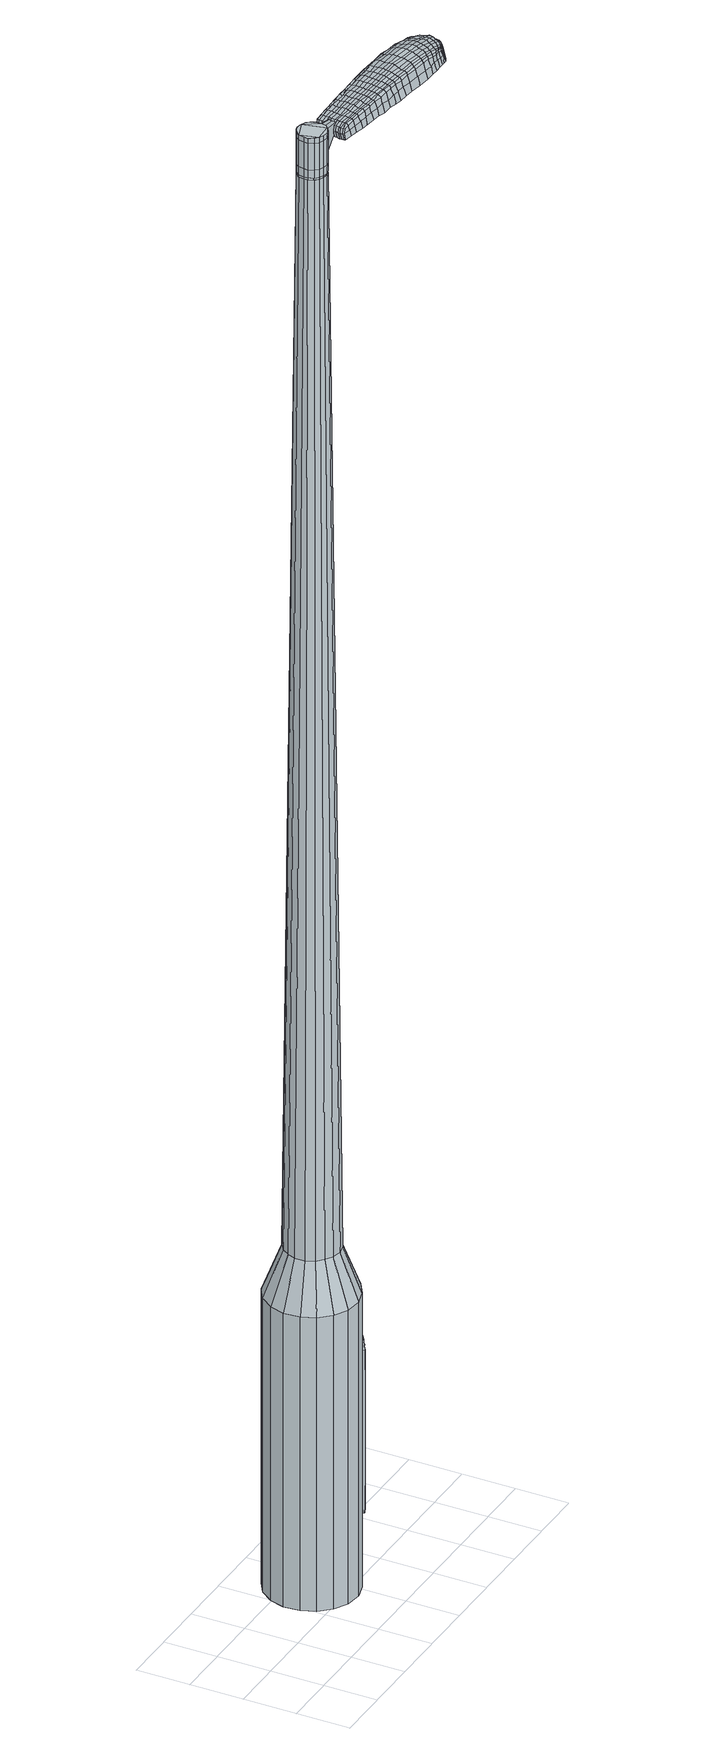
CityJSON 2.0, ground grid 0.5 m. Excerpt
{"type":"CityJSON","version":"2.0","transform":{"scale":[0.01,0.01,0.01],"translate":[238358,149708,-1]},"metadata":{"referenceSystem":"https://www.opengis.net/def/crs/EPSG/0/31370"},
"CityObjects":{
"object1":{"type":"GenericCityObject","attributes":{"cluster":749,"mean_distance_to_centroid":0.0575,"new_centroid_x":238359.36,"new_centroid_y":149708.8,"mean_distance_to_camera":5.3,"H1":10.85,"H2":9.02,"Z_final":110.91,"cluster2":-1,"proj_x":238358.78,"proj_y":149713.33,"id_line":47874,"bearing_l":82.65,"distance":4.57,"orientation":"right","G_obj":352.65},"geometry":[{"type":"MultiSurface","lod":"2","boundaries":[[[0,1,2,3]],[[1,4,5,2]],[[4,6,7,5]],[[6,8,9,7]],[[8,10,11,9]],[[10,12,13,11]],[[12,14,15,13]],[[14,16,17,15]],[[16,18,19,17]],[[18,20,21,19]],[[20,22,23,21]],[[22,24,25,23]],[[24,26,27,25]],[[26,28,29,27]],[[28,30,31,29]],[[30,32,33,31]],[[32,34,35,33]],[[34,0,3,35]],[[36,37,38,39]],[[38,40,41,42]],[[41,43,42]],[[42,44,45,46]],[[45,47,46]],[[46,48,49,50]],[[49,51,50]],[[42,46,50,38]],[[50,52,39,38]],[[53,36,39]],[[2,5,7,35]],[[7,9,11,15]],[[11,13,15]],[[15,17,19,23]],[[19,21,23]],[[23,25,27,31]],[[27,29,31]],[[15,23,31,7]],[[31,33,35,7]],[[3,2,35]],[[1,0,54,55]],[[0,34,56,54]],[[34,32,57,56]],[[32,30,58,57]],[[30,28,59,58]],[[28,26,60,59]],[[26,24,61,60]],[[24,22,62,61]],[[22,20,63,62]],[[20,18,64,63]],[[18,16,65,64]],[[16,14,66,65]],[[14,12,67,66]],[[12,10,68,67]],[[10,8,69,68]],[[8,6,70,69]],[[6,4,71,70]],[[4,1,55,71]],[[55,54,72,73]],[[54,56,74,72]],[[56,57,75,74]],[[57,58,76,75]],[[58,59,77,76]],[[59,60,78,77]],[[60,61,79,78]],[[61,62,80,79]],[[62,63,81,80]],[[63,64,82,81]],[[64,65,83,82]],[[65,66,84,83]],[[66,67,85,84]],[[67,68,86,85]],[[68,69,87,86]],[[69,70,88,87]],[[70,71,89,88]],[[71,55,73,89]],[[72,90,91,92]],[[93,94,90,72]],[[75,95,94,93]],[[76,96,95,75]],[[77,97,96,76]],[[98,99,97,77]],[[79,100,99,98]],[[101,102,100,79]],[[81,103,102,101]],[[82,104,103,81]],[[83,105,104,82]],[[106,107,105,83]],[[85,108,107,106]],[[86,109,108,85]],[[110,111,109,86]],[[112,113,111,110]],[[89,114,113,112]],[[92,91,114,89]],[[115,116,117,118]],[[119,115,118,120]],[[121,119,120,122]],[[123,121,122,124]],[[125,123,124,126]],[[127,125,126,128]],[[129,127,128,130]],[[131,129,130,132]],[[133,131,132,134]],[[135,133,134,136]],[[137,135,136,138]],[[139,137,138,140]],[[141,139,140,142]],[[143,141,142,144]],[[145,143,144,146]],[[147,145,146,148]],[[73,72,92]],[[74,93,72]],[[74,75,93]],[[78,98,77]],[[78,79,98]],[[80,101,79]],[[80,81,101]],[[84,106,83]],[[84,85,106]],[[87,110,86]],[[87,88,112,110]],[[88,89,112]],[[73,92,89]],[[149,91,90]],[[149,114,91]],[[150,113,114]],[[150,151,111,113]],[[151,109,111]],[[152,107,108]],[[152,105,107]],[[153,102,103]],[[153,100,102]],[[154,99,100]],[[154,97,99]],[[155,94,95]],[[155,90,94]],[[39,52,147,156]],[[149,90,157,148]],[[53,39,156,116]],[[90,155,117,157]],[[36,53,116,115]],[[155,95,118,117]],[[37,36,115,119]],[[95,96,120,118]],[[38,37,119,121]],[[96,97,122,120]],[[40,38,121,123]],[[97,154,124,122]],[[41,40,123,125]],[[154,100,126,124]],[[43,41,125,127]],[[100,153,128,126]],[[42,43,127,129]],[[153,103,130,128]],[[44,42,129,131]],[[103,104,132,130]],[[45,44,131,133]],[[104,105,134,132]],[[47,45,133,135]],[[105,152,136,134]],[[46,47,135,137]],[[152,108,138,136]],[[48,46,137,139]],[[108,109,140,138]],[[49,48,139,141]],[[109,151,142,140]],[[51,49,141,143]],[[151,150,144,142]],[[50,51,143,145]],[[150,114,146,144]],[[52,50,145,147]],[[114,149,148,146]],[[147,148,158,159]],[[148,157,160,158]],[[157,117,161,160]],[[117,116,162,161]],[[116,156,163,162]],[[156,147,159,163]],[[164,165,166,167]],[[168,164,167,169]],[[164,168,170,171]],[[165,164,171,172]],[[173,174,175,176]],[[177,173,176,178]],[[173,177,179,180]],[[174,173,180,181]],[[182,183,184,185]],[[186,182,185,187]],[[182,186,188,189]],[[183,182,189,190]],[[191,192,193,194]],[[195,191,194,196]],[[191,195,197,198]],[[192,191,198,199]],[[200,201,202,203]],[[204,200,203,205]],[[200,204,206,207]],[[201,200,207,208]],[[209,210,211,212]],[[213,209,212,214]],[[209,213,215,216]],[[210,209,216,217]],[[218,219,220,221]],[[210,218,221,211]],[[218,210,217,222]],[[219,218,222,223]],[[224,225,226,227]],[[219,224,227,220]],[[224,219,223,228]],[[225,224,228,229]],[[230,168,169,231]],[[225,230,231,226]],[[230,225,229,232]],[[168,230,232,170]],[[233,234,235,236]],[[237,233,236,238]],[[233,237,239,240]],[[234,233,240,241]],[[242,243,244,245]],[[234,242,245,235]],[[242,234,241,246]],[[243,242,246,247]],[[248,249,250,251]],[[243,248,251,244]],[[248,243,247,252]],[[249,248,252,253]],[[254,255,256,257]],[[249,254,257,250]],[[254,249,253,258]],[[255,254,258,259]],[[260,165,172,261]],[[255,260,261,256]],[[260,255,259,262]],[[165,260,262,166]],[[263,264,265,266]],[[267,263,266,268]],[[263,267,269,270]],[[264,263,270,271]],[[272,273,274,275]],[[264,272,275,265]],[[272,264,271,276]],[[273,272,276,277]],[[278,279,280,281]],[[273,278,281,274]],[[278,273,277,282]],[[279,278,282,283]],[[284,177,178,285]],[[279,284,285,280]],[[284,279,283,286]],[[177,284,286,179]],[[287,288,289,290]],[[291,287,290,292]],[[287,291,293,294]],[[288,287,294,295]],[[296,297,298,299]],[[288,296,299,289]],[[296,288,295,300]],[[297,296,300,301]],[[302,303,304,305]],[[297,302,305,298]],[[302,297,301,306]],[[303,302,306,307]],[[308,309,310,311]],[[303,308,311,304]],[[308,303,307,312]],[[309,308,312,313]],[[314,174,181,315]],[[309,314,315,310]],[[314,309,313,316]],[[174,314,316,175]],[[317,203,202,318]],[[319,317,318,320]],[[317,319,321,322]],[[203,317,322,205]],[[323,319,320,324]],[[325,323,324,326]],[[323,325,327,328]],[[319,323,328,321]],[[329,325,326,330]],[[331,329,330,332]],[[329,331,333,334]],[[325,329,334,327]],[[335,331,332,336]],[[337,335,336,338]],[[335,337,339,340]],[[331,335,340,333]],[[341,337,338,342]],[[192,341,342,193]],[[341,192,199,343]],[[337,341,343,339]],[[344,345,190,189]],[[346,344,189,188]],[[344,346,347,348]],[[345,344,348,349]],[[350,351,349,348]],[[352,350,348,347]],[[350,352,353,354]],[[351,350,354,355]],[[356,357,355,354]],[[358,356,354,353]],[[356,358,359,360]],[[357,356,360,361]],[[362,363,361,360]],[[364,362,360,359]],[[362,364,197,195]],[[363,362,195,196]],[[365,366,367,368]],[[267,365,368,269]],[[365,267,268,369]],[[366,365,369,370]],[[371,186,187,372]],[[366,371,372,367]],[[371,366,370,373]],[[186,371,373,188]],[[374,375,376,377]],[[213,374,377,215]],[[374,213,214,378]],[[375,374,378,379]],[[380,381,382,383]],[[375,380,383,376]],[[380,375,379,384]],[[381,380,384,385]],[[386,183,190,387]],[[381,386,387,382]],[[386,381,385,388]],[[183,386,388,184]],[[389,390,391,392]],[[171,389,392,172]],[[389,171,170,393]],[[390,389,393,394]],[[395,396,397,398]],[[390,395,398,391]],[[395,390,394,399]],[[396,395,399,400]],[[401,194,193,402]],[[396,401,402,397]],[[401,396,400,403]],[[194,401,403,196]],[[404,405,406,407]],[[176,404,407,178]],[[404,176,175,408]],[[405,404,408,409]],[[410,198,197,411]],[[405,410,411,406]],[[410,405,409,412]],[[198,410,412,199]],[[413,414,415,416]],[[291,413,416,293]],[[413,291,292,417]],[[414,413,417,418]],[[419,204,205,420]],[[414,419,420,415]],[[419,414,418,421]],[[204,419,421,206]],[[422,423,424,425]],[[237,422,425,239]],[[422,237,238,426]],[[423,422,426,427]],[[428,429,430,431]],[[423,428,431,424]],[[428,423,427,432]],[[429,428,432,433]],[[434,201,208,435]],[[429,434,435,430]],[[434,429,433,436]],[[201,434,436,202]],[[437,438,427,426]],[[236,437,426,238]],[[437,236,235,439]],[[438,437,439,440]],[[441,442,433,432]],[[438,441,432,427]],[[441,438,440,443]],[[442,441,443,444]],[[445,318,202,436]],[[442,445,436,433]],[[445,442,444,446]],[[318,445,446,320]],[[447,448,449,450]],[[294,447,450,295]],[[447,294,293,416]],[[448,447,416,415]],[[451,322,321,452]],[[448,451,452,449]],[[451,448,415,420]],[[322,451,420,205]],[[453,454,440,439]],[[245,453,439,235]],[[453,245,244,455]],[[454,453,455,456]],[[457,458,444,443]],[[454,457,443,440]],[[457,454,456,459]],[[458,457,459,460]],[[461,324,320,446]],[[458,461,446,444]],[[461,458,460,462]],[[324,461,462,326]],[[463,464,465,466]],[[300,463,466,301]],[[463,300,295,450]],[[464,463,450,449]],[[467,328,327,468]],[[464,467,468,465]],[[467,464,449,452]],[[328,467,452,321]],[[469,470,456,455]],[[251,469,455,244]],[[469,251,250,471]],[[470,469,471,472]],[[473,474,460,459]],[[470,473,459,456]],[[473,470,472,475]],[[474,473,475,476]],[[477,330,326,462]],[[474,477,462,460]],[[477,474,476,478]],[[330,477,478,332]],[[479,480,481,482]],[[306,479,482,307]],[[479,306,301,466]],[[480,479,466,465]],[[483,334,333,484]],[[480,483,484,481]],[[483,480,465,468]],[[334,483,468,327]],[[485,486,472,471]],[[257,485,471,250]],[[485,257,256,487]],[[486,485,487,488]],[[489,490,476,475]],[[486,489,475,472]],[[489,486,488,491]],[[490,489,491,492]],[[493,336,332,478]],[[490,493,478,476]],[[493,490,492,494]],[[336,493,494,338]],[[495,496,497,498]],[[312,495,498,313]],[[495,312,307,482]],[[496,495,482,481]],[[499,340,339,500]],[[496,499,500,497]],[[499,496,481,484]],[[340,499,484,333]],[[501,502,488,487]],[[261,501,487,256]],[[501,261,172,392]],[[502,501,392,391]],[[503,504,492,491]],[[502,503,491,488]],[[503,502,391,398]],[[504,503,398,397]],[[505,342,338,494]],[[504,505,494,492]],[[505,504,397,402]],[[342,505,402,193]],[[506,507,409,408]],[[316,506,408,175]],[[506,316,313,498]],[[507,506,498,497]],[[508,343,199,412]],[[507,508,412,409]],[[508,507,497,500]],[[343,508,500,339]],[[509,510,370,369]],[[266,509,369,268]],[[509,266,265,511]],[[510,509,511,512]],[[513,346,188,373]],[[510,513,373,370]],[[513,510,512,514]],[[346,513,514,347]],[[515,516,517,518]],[[216,515,518,217]],[[515,216,215,377]],[[516,515,377,376]],[[519,520,521,522]],[[516,519,522,517]],[[519,516,376,383]],[[520,519,383,382]],[[523,345,349,524]],[[520,523,524,521]],[[523,520,382,387]],[[345,523,387,190]],[[525,526,512,511]],[[275,525,511,265]],[[525,275,274,527]],[[526,525,527,528]],[[529,352,347,514]],[[526,529,514,512]],[[529,526,528,530]],[[352,529,530,353]],[[531,532,533,534]],[[222,531,534,223]],[[531,222,217,518]],[[532,531,518,517]],[[535,536,537,538]],[[532,535,538,533]],[[535,532,517,522]],[[536,535,522,521]],[[539,351,355,540]],[[536,539,540,537]],[[539,536,521,524]],[[351,539,524,349]],[[541,542,528,527]],[[281,541,527,274]],[[541,281,280,543]],[[542,541,543,544]],[[545,358,353,530]],[[542,545,530,528]],[[545,542,544,546]],[[358,545,546,359]],[[547,548,549,550]],[[228,547,550,229]],[[547,228,223,534]],[[548,547,534,533]],[[551,552,553,554]],[[548,551,554,549]],[[551,548,533,538]],[[552,551,538,537]],[[555,357,361,556]],[[552,555,556,553]],[[555,552,537,540]],[[357,555,540,355]],[[557,558,544,543]],[[285,557,543,280]],[[557,285,178,407]],[[558,557,407,406]],[[559,364,359,546]],[[558,559,546,544]],[[559,558,406,411]],[[364,559,411,197]],[[560,561,394,393]],[[232,560,393,170]],[[560,232,229,550]],[[561,560,550,549]],[[562,563,400,399]],[[561,562,399,394]],[[562,561,549,554]],[[563,562,554,553]],[[564,363,196,403]],[[563,564,403,400]],[[564,563,553,556]],[[363,564,556,361]],[[565,566,567,568]],[[568,567,569,570]],[[571,569,567,572]],[[572,567,566,573]],[[574,575,576,577]],[[577,576,578,579]],[[580,578,576,581]],[[581,576,575,582]],[[583,584,585,586]],[[586,585,587,588]],[[589,587,585,590]],[[590,585,584,591]],[[592,593,594,595]],[[595,594,596,597]],[[598,596,594,599]],[[599,594,593,600]],[[601,602,603,604]],[[604,603,605,606]],[[607,605,603,608]],[[608,603,602,609]],[[610,611,612,613]],[[613,612,614,615]],[[616,614,612,617]],[[617,612,611,618]],[[619,620,621,622]],[[622,621,611,610]],[[618,611,621,623]],[[623,621,620,624]],[[625,626,627,628]],[[628,627,620,619]],[[624,620,627,629]],[[629,627,626,630]],[[570,569,631,632]],[[632,631,626,625]],[[630,626,631,633]],[[633,631,569,571]],[[634,635,636,637]],[[637,636,638,639]],[[640,638,636,641]],[[641,636,635,642]],[[643,644,645,646]],[[646,645,635,634]],[[642,635,645,647]],[[647,645,644,648]],[[649,650,651,652]],[[652,651,644,643]],[[648,644,651,653]],[[653,651,650,654]],[[655,656,657,658]],[[658,657,650,649]],[[654,650,657,659]],[[659,657,656,660]],[[573,566,661,662]],[[662,661,656,655]],[[660,656,661,663]],[[663,661,566,565]],[[664,665,666,667]],[[667,666,668,669]],[[670,668,666,671]],[[671,666,665,672]],[[673,674,675,676]],[[676,675,665,664]],[[672,665,675,677]],[[677,675,674,678]],[[679,680,681,682]],[[682,681,674,673]],[[678,674,681,683]],[[683,681,680,684]],[[579,578,685,686]],[[686,685,680,679]],[[684,680,685,687]],[[687,685,578,580]],[[688,689,690,691]],[[691,690,692,693]],[[694,692,690,695]],[[695,690,689,696]],[[697,698,699,700]],[[700,699,689,688]],[[696,689,699,701]],[[701,699,698,702]],[[703,704,705,706]],[[706,705,698,697]],[[702,698,705,707]],[[707,705,704,708]],[[709,710,711,712]],[[712,711,704,703]],[[708,704,711,713]],[[713,711,710,714]],[[582,575,715,716]],[[716,715,710,709]],[[714,710,715,717]],[[717,715,575,574]],[[601,604,718,719]],[[719,718,720,721]],[[722,720,718,723]],[[723,718,604,606]],[[721,720,724,725]],[[725,724,726,727]],[[728,726,724,729]],[[729,724,720,722]],[[727,726,730,731]],[[731,730,732,733]],[[734,732,730,735]],[[735,730,726,728]],[[733,732,736,737]],[[737,736,738,739]],[[740,738,736,741]],[[741,736,732,734]],[[739,738,742,743]],[[743,742,593,592]],[[600,593,742,744]],[[744,742,738,740]],[[591,745,746,590]],[[590,746,747,589]],[[748,747,746,749]],[[749,746,745,750]],[[750,751,752,749]],[[749,752,753,748]],[[754,753,752,755]],[[755,752,751,756]],[[756,757,758,755]],[[755,758,759,754]],[[760,759,758,761]],[[761,758,757,762]],[[762,763,764,761]],[[761,764,765,760]],[[598,765,764,596]],[[596,764,763,597]],[[766,767,768,769]],[[769,768,668,670]],[[669,668,768,770]],[[770,768,767,771]],[[588,587,772,773]],[[773,772,767,766]],[[771,767,772,774]],[[774,772,587,589]],[[775,776,777,778]],[[778,777,614,616]],[[615,614,777,779]],[[779,777,776,780]],[[781,782,783,784]],[[784,783,776,775]],[[780,776,783,785]],[[785,783,782,786]],[[591,584,787,788]],[[788,787,782,781]],[[786,782,787,789]],[[789,787,584,583]],[[790,791,792,793]],[[793,792,572,573]],[[571,572,792,794]],[[794,792,791,795]],[[796,797,798,799]],[[799,798,791,790]],[[795,791,798,800]],[[800,798,797,801]],[[592,595,802,803]],[[803,802,797,796]],[[801,797,802,804]],[[804,802,595,597]],[[805,806,807,808]],[[808,807,577,579]],[[574,577,807,809]],[[809,807,806,810]],[[598,599,811,812]],[[812,811,806,805]],[[810,806,811,813]],[[813,811,599,600]],[[814,815,816,817]],[[817,816,692,694]],[[693,692,816,818]],[[818,816,815,819]],[[606,605,820,821]],[[821,820,815,814]],[[819,815,820,822]],[[822,820,605,607]],[[823,824,825]],[[825,824,638,640]],[[639,638,824,826]],[[826,824,827]],[[828,829,830,831]],[[831,830,824,823]],[[827,824,830,832]],[[832,830,829,833]],[[609,602,834,835]],[[835,834,829,828]],[[833,829,834,836]],[[836,834,602,601]],[[827,837,826]],[[826,837,637,639]],[[634,637,837,838]],[[838,837,839]],[[833,840,841,832]],[[832,841,837,827]],[[839,837,841,842]],[[842,841,840,843]],[[601,719,844,836]],[[836,844,840,833]],[[843,840,844,845]],[[845,844,719,721]],[[846,847,848,849]],[[849,848,695,696]],[[694,695,848,817]],[[817,848,847,814]],[[722,723,850,851]],[[851,850,847,846]],[[814,847,850,821]],[[821,850,723,606]],[[839,852,853,838]],[[838,853,646,634]],[[643,646,853,854]],[[854,853,852,855]],[[843,856,857,842]],[[842,857,852,839]],[[855,852,857,858]],[[858,857,856,859]],[[721,725,860,845]],[[845,860,856,843]],[[859,856,860,861]],[[861,860,725,727]],[[862,863,864,865]],[[865,864,701,702]],[[696,701,864,849]],[[849,864,863,846]],[[728,729,866,867]],[[867,866,863,862]],[[846,863,866,851]],[[851,866,729,722]],[[855,868,854]],[[854,868,652,643]],[[649,652,868,869]],[[869,868,870]],[[859,871,872,858]],[[858,872,868,855]],[[870,868,872,873]],[[873,872,871,874]],[[727,731,875,861]],[[861,875,871,859]],[[874,871,875,876]],[[876,875,731,733]],[[877,878,879,880]],[[880,879,707,708]],[[702,707,879,865]],[[865,879,878,862]],[[734,735,881,882]],[[882,881,878,877]],[[862,878,881,867]],[[867,881,735,728]],[[870,883,884,869]],[[869,884,658,649]],[[655,658,884,885]],[[885,884,883,886]],[[874,887,888,873]],[[873,888,883,870]],[[886,883,888,889]],[[889,888,887,890]],[[733,737,891,876]],[[876,891,887,874]],[[890,887,891,892]],[[892,891,737,739]],[[893,894,895,896]],[[896,895,713,714]],[[708,713,895,880]],[[880,895,894,877]],[[740,741,897,898]],[[898,897,894,893]],[[877,894,897,882]],[[882,897,741,734]],[[886,899,900,885]],[[885,900,662,655]],[[573,662,900,793]],[[793,900,899,790]],[[890,901,902,889]],[[889,902,899,886]],[[790,899,902,799]],[[799,902,901,796]],[[739,743,903,892]],[[892,903,901,890]],[[796,901,903,803]],[[803,903,743,592]],[[810,904,905,809]],[[809,905,717,574]],[[714,717,905,896]],[[896,905,904,893]],[[600,744,906,813]],[[813,906,904,810]],[[893,904,906,898]],[[898,906,744,740]],[[771,907,908,770]],[[770,908,667,669]],[[664,667,908,909]],[[909,908,907,910]],[[589,747,911,774]],[[774,911,907,771]],[[910,907,911,912]],[[912,911,747,748]],[[913,914,915,916]],[[916,915,617,618]],[[616,617,915,778]],[[778,915,914,775]],[[917,918,919,920]],[[920,919,914,913]],[[775,914,919,784]],[[784,919,918,781]],[[750,745,921,922]],[[922,921,918,917]],[[781,918,921,788]],[[788,921,745,591]],[[910,923,924,909]],[[909,924,676,664]],[[673,676,924,925]],[[925,924,923,926]],[[748,753,927,912]],[[912,927,923,910]],[[926,923,927,928]],[[928,927,753,754]],[[929,930,931,932]],[[932,931,623,624]],[[618,623,931,916]],[[916,931,930,913]],[[933,934,935,936]],[[936,935,930,929]],[[913,930,935,920]],[[920,935,934,917]],[[756,751,937,938]],[[938,937,934,933]],[[917,934,937,922]],[[922,937,751,750]],[[926,939,940,925]],[[925,940,682,673]],[[679,682,940,941]],[[941,940,939,942]],[[754,759,943,928]],[[928,943,939,926]],[[942,939,943,944]],[[944,943,759,760]],[[945,946,947,948]],[[948,947,629,630]],[[624,629,947,932]],[[932,947,946,929]],[[949,950,951,952]],[[952,951,946,945]],[[929,946,951,936]],[[936,951,950,933]],[[762,757,953,954]],[[954,953,950,949]],[[933,950,953,938]],[[938,953,757,756]],[[942,955,956,941]],[[941,956,686,679]],[[579,686,956,808]],[[808,956,955,805]],[[760,765,957,944]],[[944,957,955,942]],[[805,955,957,812]],[[812,957,765,598]],[[795,958,959,794]],[[794,959,633,571]],[[630,633,959,948]],[[948,959,958,945]],[[801,960,961,800]],[[800,961,958,795]],[[945,958,961,952]],[[952,961,960,949]],[[597,763,962,804]],[[804,962,960,801]],[[949,960,962,954]],[[954,962,763,762]],[[565,568,167,166]],[[568,570,169,167]],[[580,581,180,179]],[[581,582,181,180]],[[583,586,185,184]],[[586,588,187,185]],[[607,608,207,206]],[[608,609,208,207]],[[610,613,212,211]],[[613,615,214,212]],[[619,622,221,220]],[[622,610,211,221]],[[625,628,227,226]],[[628,619,220,227]],[[570,632,231,169]],[[632,625,226,231]],[[640,641,240,239]],[[641,642,241,240]],[[642,647,246,241]],[[647,648,247,246]],[[648,653,252,247]],[[653,654,253,252]],[[654,659,258,253]],[[659,660,259,258]],[[660,663,262,259]],[[663,565,166,262]],[[670,671,270,269]],[[671,672,271,270]],[[672,677,276,271]],[[677,678,277,276]],[[678,683,282,277]],[[683,684,283,282]],[[684,687,286,283]],[[687,580,179,286]],[[688,691,290,289]],[[691,693,292,290]],[[697,700,299,298]],[[700,688,289,299]],[[703,706,305,304]],[[706,697,298,305]],[[709,712,311,310]],[[712,703,304,311]],[[582,716,315,181]],[[716,709,310,315]],[[766,769,368,367]],[[769,670,269,368]],[[588,773,372,187]],[[773,766,367,372]],[[615,779,378,214]],[[779,780,379,378]],[[780,785,384,379]],[[785,786,385,384]],[[786,789,388,385]],[[789,583,184,388]],[[693,818,417,292]],[[818,819,418,417]],[[819,822,421,418]],[[822,607,206,421]],[[823,825,425,424]],[[825,640,239,425]],[[828,831,431,430]],[[831,823,424,431]],[[609,835,435,208]],[[835,828,430,435]],[[963,964,965,966]],[[967,968,966,965]],[[969,970,971,972]],[[973,974,975,976]],[[964,977,978,965]],[[979,967,965,978]],[[980,969,972,981]],[[982,983,974,973]],[[977,984,985,978]],[[985,986,979,978]],[[987,980,981,988]],[[989,983,982,990]],[[984,991,992,985]],[[992,993,986,985]],[[994,987,988,995]],[[996,989,990,997]],[[998,999,1000,1001]],[[1002,1003,999,998]],[[1002,1004,1005,1003]],[[1004,1006,1007,1005]],[[1008,1009,1010,1011]],[[1012,1013,1009,1008]],[[1014,1015,1013,1012]],[[1016,1017,1015,1014]],[[1011,1000,999,1008]],[[1008,999,1003,1012]],[[1003,1005,1014,1012]],[[1005,1007,1016,1014]],[[972,971,968,967]],[[981,972,967,979]],[[986,988,981,979]],[[993,995,988,986]],[[973,976,970,969]],[[982,973,969,980]],[[990,982,980,987]],[[997,990,987,994]],[[974,998,1001,975]],[[983,1002,998,974]],[[1004,1002,983,989]],[[1006,1004,989,996]],[[1018,1019,1020,1021]],[[1020,1022,1023,1024]],[[1020,1024,1025,1026]],[[1020,1026,1021]],[[1027,1018,1021,1028]],[[1029,1028,1021,1030]],[[1031,1030,1021]],[[1032,1020,1019,1033]],[[1034,1032,1033,1035]],[[1036,1034,1035,1037]],[[1038,1036,1037,1039]],[[1040,1038,1039,1041]],[[1041,1042,1043,1044]],[[1041,1044,1045,1046]],[[1041,1046,1047,1048]],[[1047,1049,1050,1051]],[[1047,1051,1052,1053]],[[1047,1053,1048]],[[1041,1048,1040]],[[1054,1055,1019,1018]],[[1056,1057,1022,1020]],[[1058,1059,1031,1021]],[[1055,1060,1033,1019]],[[1061,1056,1020,1032]],[[1060,1062,1035,1033]],[[1063,1061,1032,1034]],[[1062,1064,1037,1035]],[[1065,1063,1034,1036]],[[1064,1066,1039,1037]],[[1067,1065,1036,1038]],[[1066,1068,1041,1039]],[[1069,1067,1038,1040]],[[1068,1070,1042,1041]],[[1071,1072,1049,1047]],[[1073,1069,1040,1048]],[[1043,1042,1070,1074]],[[1044,1043,1074,1075]],[[1045,1044,1075,1076]],[[1046,1045,1076,1077]],[[1047,1046,1077,1071]],[[1078,1054,1018,1027]],[[1079,1078,1027,1028]],[[1080,1079,1028,1029]],[[1081,1080,1029,1030]],[[1059,1081,1030,1031]],[[1023,1022,1057,1082]],[[1050,1049,1072,1083]],[[1024,1023,1082,1084]],[[1025,1024,1084,1085]],[[1026,1025,1085,1086]],[[1021,1026,1086,1058]],[[1051,1050,1083,1087]],[[1052,1051,1087,1088]],[[1053,1052,1088,1089]],[[1048,1053,1089,1073]]]}]}
},
"vertices":[
[180,76,384],[175,62,384],[175,62,96],[180,76,96],[167,51,384],[167,51,96],[154,43,384],[154,43,96],[140,39,384],[140,39,96],[125,41,384],[125,41,96],[112,48,384],[112,48,96],[102,59,384],[102,59,96],[97,72,384],[97,72,96],[96,87,384],[96,87,96],[100,101,384],[100,101,96],[109,113,384],[109,113,96],[122,121,384],[122,121,96],[136,124,384],[136,124,96],[151,122,384],[151,122,96],[164,115,384],[164,115,96],[174,104,384],[174,104,96],[179,91,384],[179,91,96],[149,89,1524],[146,92,1524],[142,94,1524],[151,80,1524],[137,95,1524],[133,94,1524],[126,88,1524],[129,92,1524],[125,83,1524],[125,79,1524],[130,71,1524],[127,74,1524],[134,69,1524],[139,68,1524],[147,72,1524],[143,69,1524],[150,75,1524],[151,85,1524],[163,78,429],[160,70,429],[162,87,429],[159,95,429],[153,102,429],[145,106,429],[137,107,429],[128,105,429],[121,100,429],[116,93,429],[113,85,429],[113,76,429],[117,68,429],[123,62,429],[130,58,429],[139,56,429],[148,58,429],[155,63,429],[151,80,1483],[150,75,1483],[151,85,1483],[149,89,1483],[146,92,1483],[142,94,1483],[137,95,1483],[133,94,1483],[129,92,1483],[126,88,1483],[125,83,1483],[125,79,1483],[127,74,1483],[130,71,1483],[134,69,1483],[139,68,1483],[143,69,1483],[147,72,1483],[151,80,1485],[149,76,1485],[149,76,1483],[150,84,1483],[150,84,1485],[149,89,1485],[146,92,1485],[142,94,1485],[137,94,1483],[137,94,1485],[133,94,1485],[129,91,1483],[129,91,1485],[126,88,1485],[125,83,1485],[125,79,1485],[127,75,1483],[127,75,1485],[130,71,1485],[134,69,1485],[138,69,1483],[138,69,1485],[143,70,1483],[143,70,1485],[147,72,1485],[149,89,1519],[151,85,1519],[151,85,1493],[149,89,1493],[146,92,1519],[146,92,1493],[142,94,1519],[142,94,1493],[137,95,1519],[137,95,1493],[133,94,1519],[133,94,1493],[129,92,1519],[129,92,1493],[126,88,1519],[126,88,1493],[125,83,1519],[125,83,1493],[125,79,1519],[125,79,1493],[127,74,1519],[127,74,1493],[130,71,1519],[130,71,1493],[134,69,1519],[134,69,1493],[139,68,1519],[139,68,1493],[143,69,1519],[143,69,1493],[147,72,1519],[147,72,1493],[150,75,1519],[150,75,1493],[150,75,1485],[143,69,1485],[139,68,1485],[127,74,1485],[129,92,1485],[137,95,1485],[151,85,1485],[151,80,1519],[151,80,1493],[169,74,1513],[169,74,1518],[170,78,1513],[170,81,1513],[170,81,1518],[170,78,1518],[241,49,1519],[234,50,1518],[235,48,1509],[242,47,1510],[249,47,1519],[250,46,1510],[248,49,1526],[240,50,1525],[233,52,1525],[246,87,1519],[239,87,1518],[238,86,1525],[245,85,1525],[255,86,1519],[253,85,1526],[256,87,1510],[247,88,1510],[240,89,1509],[316,60,1519],[316,56,1519],[317,56,1513],[317,60,1513],[316,64,1519],[317,64,1513],[314,64,1524],[315,60,1524],[314,57,1524],[243,69,1530],[236,70,1529],[235,67,1529],[242,66,1530],[252,68,1531],[252,65,1531],[252,72,1530],[243,73,1530],[236,74,1529],[163,80,1512],[163,77,1512],[164,77,1517],[164,79,1517],[163,83,1512],[164,82,1517],[164,83,1506],[164,80,1506],[163,77,1506],[300,42,1519],[296,42,1519],[297,41,1512],[300,41,1512],[302,43,1518],[303,41,1512],[302,44,1522],[300,44,1523],[296,44,1524],[292,43,1519],[286,43,1519],[287,41,1512],[292,41,1512],[291,44,1524],[286,44,1525],[280,43,1519],[272,44,1519],[273,42,1511],[281,42,1511],[279,45,1526],[272,46,1526],[261,46,1519],[262,44,1510],[260,47,1526],[168,62,1513],[176,61,1513],[175,62,1518],[168,63,1517],[163,64,1512],[164,64,1516],[163,63,1506],[169,61,1507],[176,60,1507],[183,59,1514],[190,58,1515],[190,59,1520],[182,61,1519],[184,58,1507],[191,57,1507],[198,57,1515],[205,55,1516],[204,57,1522],[197,58,1521],[199,55,1508],[206,54,1508],[212,54,1517],[219,52,1517],[219,54,1524],[212,55,1523],[213,52,1508],[221,51,1509],[227,51,1518],[226,53,1524],[228,49,1509],[305,78,1519],[302,79,1519],[301,77,1524],[305,77,1523],[307,77,1518],[307,76,1522],[308,78,1512],[306,79,1512],[303,80,1512],[297,80,1519],[291,81,1519],[291,80,1525],[296,78,1524],[298,81,1512],[293,82,1512],[286,82,1519],[278,83,1519],[277,82,1526],[285,81,1526],[287,83,1511],[279,84,1511],[266,85,1519],[265,83,1526],[268,86,1510],[172,92,1513],[180,92,1513],[181,93,1507],[173,93,1507],[167,92,1512],[168,93,1506],[167,92,1516],[171,91,1517],[179,91,1518],[187,91,1514],[195,91,1515],[196,92,1507],[188,92,1507],[186,90,1519],[194,90,1520],[202,90,1515],[210,90,1516],[211,91,1508],[203,91,1508],[201,89,1521],[209,88,1522],[217,89,1517],[224,89,1517],[226,90,1509],[218,90,1508],[216,88,1523],[223,87,1524],[232,88,1518],[233,89,1509],[230,87,1524],[169,79,1519],[169,76,1519],[177,78,1520],[176,75,1520],[177,81,1520],[170,82,1519],[184,77,1522],[184,74,1522],[192,76,1523],[191,73,1523],[192,79,1523],[185,80,1521],[199,75,1524],[199,72,1524],[206,74,1525],[206,71,1525],[207,77,1525],[199,78,1524],[214,73,1526],[213,70,1526],[221,72,1527],[221,69,1527],[221,76,1527],[214,76,1526],[228,71,1528],[228,68,1528],[229,75,1528],[312,61,1527],[311,57,1527],[311,65,1526],[307,65,1527],[307,61,1528],[307,58,1528],[301,62,1529],[301,58,1529],[301,66,1528],[294,67,1530],[294,63,1530],[293,59,1530],[287,64,1531],[286,60,1531],[287,68,1530],[278,69,1531],[278,65,1531],[277,61,1531],[265,67,1531],[264,63,1531],[265,71,1531],[309,76,1518],[311,73,1519],[312,74,1513],[310,77,1513],[308,75,1523],[310,73,1523],[314,69,1519],[315,69,1513],[312,69,1524],[304,43,1518],[307,45,1518],[305,46,1523],[303,44,1523],[305,42,1513],[308,44,1513],[310,47,1519],[313,50,1519],[311,50,1524],[308,47,1523],[311,46,1513],[313,49,1513],[315,53,1519],[313,53,1524],[315,53,1513],[240,52,1528],[240,54,1528],[233,55,1528],[233,53,1527],[249,50,1528],[249,52,1529],[241,57,1529],[241,60,1530],[234,61,1529],[234,58,1528],[250,55,1529],[250,58,1530],[242,63,1530],[235,64,1529],[251,62,1531],[244,84,1528],[244,82,1529],[253,81,1529],[253,83,1528],[237,85,1527],[237,82,1528],[244,78,1529],[253,77,1530],[237,78,1528],[164,91,1512],[164,90,1512],[165,89,1517],[166,91,1517],[165,92,1506],[165,90,1506],[164,86,1512],[165,86,1517],[165,87,1506],[161,65,1512],[161,67,1512],[162,66,1506],[162,64,1506],[162,65,1517],[162,67,1517],[161,69,1512],[162,72,1512],[163,71,1506],[162,68,1506],[163,69,1517],[163,72,1517],[162,74,1512],[163,74,1506],[163,74,1517],[168,65,1519],[168,66,1519],[175,63,1520],[175,65,1520],[168,69,1519],[168,71,1519],[175,67,1520],[176,70,1520],[169,74,1519],[176,73,1520],[171,90,1519],[171,88,1519],[178,88,1520],[178,89,1520],[170,85,1519],[178,84,1520],[182,62,1521],[182,64,1521],[190,61,1522],[190,63,1522],[183,66,1521],[183,69,1521],[190,65,1522],[190,68,1523],[183,71,1522],[191,70,1523],[186,89,1521],[186,87,1521],[193,86,1522],[193,88,1522],[185,83,1521],[193,83,1522],[197,59,1523],[197,61,1523],[204,58,1524],[204,60,1524],[197,64,1523],[198,67,1524],[205,63,1525],[205,65,1525],[198,69,1524],[206,68,1525],[201,88,1523],[200,85,1523],[208,85,1524],[208,87,1524],[200,82,1524],[207,81,1525],[211,57,1525],[212,59,1525],[219,56,1526],[219,57,1526],[212,61,1526],[212,64,1526],[219,60,1527],[220,63,1527],[213,67,1526],[220,66,1527],[215,86,1525],[215,84,1525],[222,84,1526],[223,86,1526],[215,80,1526],[222,80,1527],[226,54,1527],[226,56,1527],[227,59,1527],[227,62,1528],[227,65,1528],[230,85,1527],[230,83,1527],[229,79,1528],[306,75,1525],[307,73,1525],[302,76,1526],[304,74,1526],[310,69,1526],[306,70,1527],[301,45,1525],[303,46,1525],[299,46,1526],[297,45,1525],[306,48,1525],[308,50,1526],[304,51,1527],[302,48,1526],[310,54,1526],[306,54,1527],[297,77,1526],[298,75,1527],[291,78,1527],[292,76,1528],[300,71,1528],[293,72,1529],[292,45,1526],[294,46,1527],[288,47,1528],[286,45,1527],[296,49,1527],[298,52,1528],[291,52,1529],[289,49,1528],[299,55,1528],[292,56,1530],[285,79,1528],[285,77,1529],[277,80,1528],[277,78,1529],[286,73,1529],[278,74,1530],[280,46,1528],[281,48,1528],[273,49,1529],[272,47,1528],[283,50,1529],[284,53,1530],[275,54,1530],[274,51,1530],[285,57,1530],[276,58,1531],[265,82,1529],[265,79,1529],[265,75,1530],[260,49,1528],[261,51,1529],[262,53,1530],[263,56,1530],[264,60,1531],[235,50,1509],[234,52,1518],[241,51,1518],[242,49,1509],[250,49,1519],[251,48,1510],[249,51,1525],[240,52,1525],[233,53,1525],[238,84,1525],[239,85,1518],[246,85,1518],[245,84,1525],[254,84,1519],[253,83,1525],[256,85,1510],[247,86,1509],[240,87,1509],[315,57,1513],[314,57,1519],[314,60,1519],[315,60,1513],[314,64,1519],[315,64,1513],[312,64,1524],[313,60,1524],[312,57,1524],[236,67,1528],[236,70,1528],[243,69,1529],[243,66,1529],[252,68,1529],[252,65,1529],[253,72,1529],[244,73,1529],[236,74,1528],[166,77,1516],[165,77,1512],[165,79,1512],[166,79,1516],[166,82,1512],[166,82,1516],[166,82,1506],[166,79,1506],[166,76,1506],[297,43,1512],[296,44,1519],[299,44,1518],[300,43,1512],[301,45,1518],[302,43,1512],[301,46,1522],[299,46,1523],[296,46,1523],[287,43,1512],[286,45,1519],[292,45,1519],[292,43,1512],[291,46,1524],[286,46,1525],[273,44,1511],[272,46,1519],[280,45,1519],[281,44,1511],[280,47,1525],[272,48,1526],[261,48,1519],[262,46,1510],[260,49,1526],[176,64,1518],[176,63,1513],[169,64,1513],[168,65,1517],[164,65,1512],[165,66,1515],[164,64,1506],[169,63,1506],[177,62,1507],[190,61,1520],[191,60,1514],[183,61,1514],[183,63,1519],[184,60,1507],[192,58,1507],[205,59,1522],[205,57,1516],[198,59,1515],[198,60,1521],[199,57,1508],[206,56,1508],[219,56,1523],[220,54,1517],[213,56,1516],[212,57,1522],[214,54,1508],[221,53,1508],[227,53,1517],[226,55,1524],[228,51,1509],[301,76,1523],[301,77,1519],[304,76,1518],[304,75,1523],[306,75,1518],[306,74,1522],[307,76,1512],[305,77,1512],[302,78,1512],[290,78,1525],[291,79,1519],[297,78,1519],[296,77,1524],[298,79,1512],[292,80,1512],[276,80,1526],[277,81,1519],[285,80,1519],[284,79,1525],[287,81,1511],[279,82,1511],[266,83,1519],[265,81,1526],[267,84,1510],[181,91,1507],[180,90,1513],[172,90,1513],[173,91,1506],[167,90,1512],[168,91,1506],[168,90,1515],[172,89,1517],[179,89,1518],[196,90,1507],[195,89,1514],[187,89,1514],[188,90,1507],[186,88,1519],[194,88,1520],[211,89,1508],[210,88,1516],[202,88,1515],[203,89,1508],[201,87,1521],[209,86,1522],[226,88,1508],[224,87,1517],[217,87,1516],[218,88,1508],[216,86,1522],[223,85,1523],[232,86,1517],[233,87,1509],[230,85,1524],[170,79,1518],[170,76,1518],[177,78,1519],[177,75,1519],[178,81,1519],[171,81,1518],[185,77,1520],[184,74,1520],[192,76,1521],[192,73,1521],[193,79,1521],[185,80,1520],[200,75,1523],[199,72,1523],[207,74,1524],[207,71,1524],[207,77,1524],[200,78,1523],[214,73,1525],[214,70,1525],[222,72,1526],[221,69,1526],[222,75,1526],[215,76,1525],[229,71,1527],[228,68,1527],[229,74,1527],[310,57,1526],[311,61,1526],[310,64,1525],[306,65,1526],[307,61,1526],[306,58,1526],[300,59,1528],[300,62,1528],[300,66,1527],[293,67,1528],[293,63,1529],[293,60,1529],[286,60,1530],[286,64,1530],[286,68,1529],[278,69,1530],[277,65,1530],[277,62,1530],[264,63,1530],[265,67,1530],[265,70,1530],[310,73,1513],[309,72,1518],[308,74,1518],[309,75,1512],[306,74,1523],[308,72,1523],[312,68,1519],[313,69,1513],[310,68,1523],[304,47,1523],[305,46,1518],[303,45,1518],[302,46,1523],[304,44,1512],[306,45,1512],[309,51,1523],[311,51,1519],[308,48,1519],[307,49,1523],[309,48,1513],[312,51,1513],[313,54,1519],[311,54,1524],[313,54,1513],[234,56,1527],[241,54,1527],[240,53,1527],[233,54,1526],[249,52,1527],[249,53,1528],[235,61,1528],[242,60,1528],[241,57,1528],[234,58,1527],[250,56,1528],[251,59,1529],[242,63,1529],[235,64,1528],[251,62,1529],[253,80,1528],[244,81,1527],[244,83,1527],[253,82,1527],[237,83,1526],[237,82,1527],[244,77,1528],[253,76,1528],[237,78,1527],[167,89,1516],[166,89,1512],[166,90,1512],[167,90,1516],[167,91,1506],[167,90,1506],[166,86,1512],[167,85,1516],[167,86,1506],[164,66,1506],[163,66,1512],[164,65,1506],[164,66,1516],[164,67,1516],[165,71,1506],[164,71,1512],[164,69,1512],[164,68,1506],[165,69,1516],[165,72,1516],[164,74,1512],[165,74,1506],[165,74,1516],[169,66,1518],[176,64,1519],[176,65,1519],[169,71,1518],[169,69,1518],[176,67,1519],[176,70,1519],[170,74,1518],[177,73,1519],[179,87,1519],[172,88,1518],[172,89,1518],[179,88,1519],[171,85,1518],[178,84,1519],[183,64,1520],[183,63,1520],[190,62,1521],[190,63,1521],[184,69,1520],[183,66,1520],[191,65,1521],[191,68,1521],[184,71,1520],[191,70,1521],[194,86,1521],[186,87,1520],[186,88,1520],[194,87,1521],[186,83,1520],[193,82,1521],[198,61,1522],[205,59,1523],[205,60,1523],[198,67,1522],[198,64,1522],[205,63,1523],[206,66,1524],[199,69,1523],[206,68,1524],[208,84,1523],[201,85,1522],[201,86,1522],[208,86,1523],[200,82,1522],[208,81,1523],[212,59,1524],[212,58,1524],[219,57,1525],[219,58,1525],[213,64,1525],[213,62,1524],[220,60,1525],[220,63,1526],[213,67,1525],[221,66,1526],[223,83,1525],[216,84,1524],[216,85,1524],[223,84,1525],[215,80,1524],[222,79,1525],[227,57,1526],[226,56,1526],[228,62,1527],[227,59,1526],[228,65,1527],[230,82,1526],[230,84,1526],[230,79,1526],[306,72,1524],[305,74,1524],[301,75,1525],[303,73,1525],[308,68,1525],[305,69,1525],[299,47,1525],[302,47,1524],[300,46,1524],[297,46,1525],[303,52,1526],[307,51,1525],[305,49,1524],[301,49,1525],[309,54,1525],[305,55,1526],[298,74,1526],[296,76,1526],[290,77,1526],[291,75,1527],[299,70,1526],[292,71,1527],[287,48,1527],[293,48,1526],[292,47,1526],[286,47,1526],[291,53,1528],[297,52,1527],[295,50,1526],[289,50,1527],[299,55,1527],[292,56,1528],[285,76,1527],[284,78,1527],[276,79,1527],[277,77,1528],[286,72,1528],[277,73,1529],[273,50,1528],[281,49,1527],[280,48,1527],[272,49,1527],[275,55,1529],[284,54,1529],[282,51,1528],[274,52,1528],[285,57,1529],[276,58,1530],[265,79,1528],[265,80,1528],[265,75,1529],[261,51,1528],[261,50,1528],[263,57,1529],[262,54,1529],[264,60,1530],[164,64,1508],[165,71,1508],[197,66,1509],[196,58,1509],[218,62,1510],[217,54,1510],[257,57,1512],[256,47,1512],[238,50,1511],[240,59,1511],[275,54,1513],[289,53,1514],[288,44,1514],[274,45,1513],[166,78,1508],[198,74,1509],[219,71,1510],[259,66,1512],[241,68,1511],[277,63,1513],[290,62,1514],[167,84,1508],[199,81,1509],[220,79,1510],[260,75,1512],[242,77,1511],[291,71,1514],[278,73,1513],[167,91,1508],[200,89,1509],[222,88,1510],[261,84,1512],[243,87,1511],[292,79,1514],[279,82,1513],[302,52,1514],[307,52,1514],[306,45,1514],[301,43,1514],[303,60,1514],[308,59,1514],[304,68,1514],[309,66,1514],[305,77,1514],[310,73,1514],[312,54,1515],[316,57,1515],[315,56,1515],[311,50,1515],[313,59,1515],[316,58,1515],[313,63,1515],[316,59,1515],[314,67,1515],[316,61,1515],[162,118,334],[165,116,334],[165,116,165],[153,123,171],[162,118,165],[158,119,165],[156,121,166],[154,122,167],[153,122,169],[158,119,334],[156,121,333],[154,122,332],[153,122,331],[153,123,328],[175,105,165],[175,105,334],[181,91,165],[181,91,334],[181,76,165],[181,76,334],[177,62,165],[177,62,334],[168,50,165],[168,50,334],[164,47,334],[161,45,334],[159,44,333],[157,42,332],[156,42,331],[156,41,328],[164,47,165],[156,41,171],[156,42,169],[157,42,167],[159,44,166],[161,45,165],[160,115,334],[164,113,334],[164,113,165],[160,115,165],[151,120,171],[151,120,328],[173,103,334],[173,103,165],[178,90,334],[178,90,165],[178,76,334],[178,76,165],[174,63,334],[174,63,165],[166,52,334],[166,52,165],[163,50,334],[154,44,328],[154,44,171],[163,50,165],[160,48,334],[157,46,333],[156,45,332],[155,44,331],[157,117,334],[155,118,333],[153,119,332],[152,120,331],[157,117,165],[155,44,169],[155,118,166],[153,119,167],[152,120,169],[156,45,167],[157,46,166],[160,48,165]
]}
